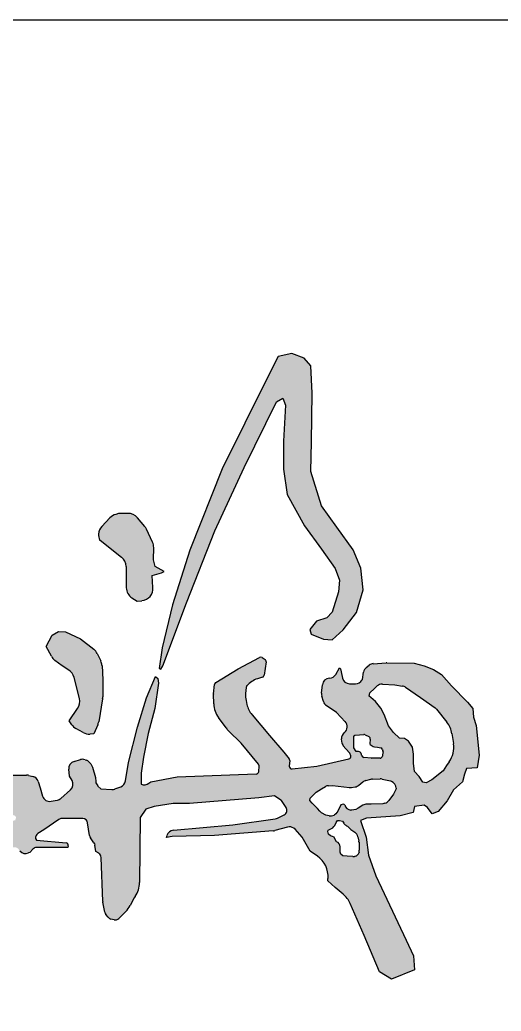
# Model space of a CAD drawing. Extents: x 69728788 to 150676229, y 20333219 to 43663798.
# Drawn here: x 75382975 to 75383804, y 20539572 to 20541281 of the extents above; entities that cross this region are included whole.
import ezdxf

# ---------------------------------------------------------------- set-up
doc = ezdxf.new("R2010")
doc.units = 0
doc.header["$LTSCALE"] = 1000
doc.header["$MEASUREMENT"] = 0
for name, color, linetype in [('PIPE-喷淋', 6, 'CONTINUOUS'), ('图框', 253, 'CONTINUOUS'), ('签名', 7, 'CONTINUOUS')]:
    doc.layers.add(name, color=color, linetype=linetype)

# ---------------------------------------------------------------- blocks, each defined once
blk = doc.blocks.new('签字')
at = {"layer": '签名'}
h = blk.add_hatch(color=4, dxfattribs=at)
h.paths.add_polyline_path([(1873709.6, 463052), (1873730, 463049.3), (1873741.3, 463045), (1873750.7, 463039.9), (1873753.8, 463033.7), (1873754.6, 463026.2), (1873755, 463019.6), (1873755, 463018), (1873758.5, 463021.2), (1873763.6, 463029), (1873769.4, 463038), (1873767.1, 463048.1), (1873764.3, 463052.2, 0.161293), (1873748.5, 463064.5), (1873742.1, 463066.8), (1873717.1, 463074.3), (1873683.8, 463082.4, -0.055927), (1873677.1, 463084.8), (1873662.9, 463092, -0.036786), (1873658.9, 463094.3), (1873650.9, 463099.9, 0.116967), (1873637.2, 463105.4, 0.125161), (1873635.7, 463105.1), (1873627.4, 463101.3, 0.089225), (1873626.5, 463100.7, -0.045924), (1873627, 463101), (1873622, 463097.6, 0.195275), (1873620.7, 463095.6), (1873620.2, 463093.1, 0.293872), (1873621.4, 463089.8), (1873626.8, 463086), (1873632.3, 463084), (1873638.1, 463078.2), (1873640.1, 463064.2, 0.040442), (1873640.1, 463063.7, 0.74192), (1873645.9, 463061.9), (1873647.9, 463064.9), (1873656.5, 463067.6), (1873665.1, 463066.1), (1873671.7, 463061.4), (1873679.2, 463055, 0.146226), (1873680.9, 463054.2), (1873695.2, 463052.4)])
h.paths.add_polyline_path([(1873946.1, 462706.5, -0.224051), (1873952.1, 462694.3), (1873952.4, 462666.9, 0.252735), (1873959.7, 462653.7), (1873966.3, 462649.5), (1873972.5, 462650.1, 0.405395), (1873986.8, 462667.1), (1873985.8, 462682.8), (1873997.9, 462686.2), (1874001.3, 462688), (1873989.6, 462694.5), (1873987.5, 462703.1), (1873987.8, 462718.8, 0.116113), (1873986.3, 462726), (1873978.4, 462742.8, 0.062977), (1873976.2, 462746.2), (1873967, 462757.4, 0.230474), (1873954.3, 462763.1), (1873942.5, 462762.8), (1873938.7, 462761.8, 0.141943), (1873931.1, 462757.3), (1873920.9, 462746.3, 0.175293), (1873916.6, 462736.3), (1873916.5, 462734.3), (1873917.8, 462728.6), (1873918.7, 462728.6)])
h.paths.add_polyline_path([(1873921, 462566.4, 0.097987), (1873919.4, 462572.3), (1873914.9, 462581.7, 0.115547), (1873910.3, 462587.4), (1873893.3, 462600.7), (1873874, 462610), (1873864.8, 462610.2), (1873856.5, 462605.7), (1873849, 462590.7), (1873855.5, 462578.3, 0.112428), (1873860.1, 462572.9), (1873869.6, 462565.8), (1873878, 462560.4, -0.190711), (1873884.9, 462550.9), (1873891.9, 462523.7, -0.218827), (1873889.5, 462510.6), (1873878.4, 462494.7), (1873881.9, 462489.7, 0.115033), (1873887.2, 462484.8), (1873896.7, 462479.5, 0.14431), (1873905.5, 462477.6), (1873910.2, 462477.9), (1873915.6, 462489.7, 0.064737), (1873916.8, 462493.6), (1873921.8, 462523.3, 0.042109), (1873922, 462526), (1873922, 462547.7)])
h.paths.add_polyline_path([(1873772.2, 462186.9, 0.133698), (1873774.1, 462189.6), (1873777.6, 462198.9), (1873777.2, 462209), (1873777.2, 462212.8), (1873774.1, 462214.7), (1873767.1, 462215), (1873754.2, 462214.9), (1873748.3, 462215.4, -0.296761), (1873742.8, 462219.7), (1873741.5, 462223.7), (1873738.4, 462223.7), (1873735.5, 462219.2, -0.111035), (1873733.5, 462217.2), (1873729.4, 462214.7), (1873722.2, 462206.7, -0.159662), (1873718.7, 462204.7), (1873713.6, 462203.7), (1873700.7, 462204.8), (1873700.6, 462204.1), (1873700.3, 462197.9), (1873700.9, 462192.6), (1873705.3, 462187.9), (1873712.1, 462181.2), (1873715.9, 462181.5), (1873719.7, 462184.4), (1873722.9, 462183.2), (1873726.2, 462179.1), (1873727.3, 462172.7), (1873726.5, 462156.7, 0.22558), (1873728.6, 462151.6), (1873735.9, 462145), (1873739.1, 462145.6), (1873746.4, 462155.3), (1873755, 462163, 0.121444), (1873756.7, 462165.6), (1873760.8, 462176.6, -0.134274), (1873762.8, 462179.3)])
h = blk.add_hatch(color=4, dxfattribs=at)
h.paths.add_polyline_path([(1874066.4, 462541.8, -0.231178), (1874067.9, 462544.2), (1874096.9, 462562), (1874124.7, 462576.7, -0.274551), (1874128, 462576.5), (1874131.7, 462574, -0.290357), (1874133.1, 462570.9), (1874130.6, 462553.9, -0.282713), (1874128.4, 462551.3), (1874121.9, 462549.2, 0.12974), (1874108.3, 462540.3), (1874107.5, 462538.1), (1874106.4, 462530.1, 0.07073), (1874107.2, 462521.1), (1874108.4, 462515.9, 0.118418), (1874115, 462502.6), (1874137.3, 462475.8), (1874155.9, 462454.1), (1874162.9, 462445.8, -0.191696), (1874163.6, 462443.5), (1874163.1, 462436.1, 0.465128), (1874166.7, 462432.8), (1874198.6, 462436.3), (1874240.2, 462445.6, 0.44834), (1874242.5, 462449.7), (1874241.4, 462452.9), (1874236.2, 462458.5), (1874232.9, 462462.4, -0.157491), (1874230.8, 462467.9), (1874230.5, 462471.4, -0.24693), (1874234.2, 462479.5), (1874234.3, 462479.7, 0.440579), (1874235.4, 462493.7), (1874224.2, 462505.6), (1874210.9, 462514.5, -0.170294), (1874207.1, 462519.6), (1874205, 462526.5, -0.102372), (1874204.6, 462530.4), (1874205.8, 462541.4, -0.373734), (1874214.9, 462550), (1874215.2, 462550, 0.254103), (1874223, 462554.6), (1874228.1, 462563.3), (1874229.1, 462562), (1874231.3, 462552.2), (1874231.8, 462550, 0.331647), (1874240.7, 462542.8), (1874242.2, 462542.7), (1874248.8, 462542.7, 0.263355), (1874257, 462547.3), (1874257.5, 462548.3), (1874259.2, 462557.8, -0.184975), (1874262.6, 462563.7), (1874266.5, 462566.7, -0.149598), (1874271.7, 462568.7), (1874288.6, 462570), (1874324.5, 462569.2), (1874337.2, 462565.9), (1874349.6, 462561), (1874359.7, 462554.7), (1874372.8, 462540.1), (1874393.5, 462519.1), (1874400.2, 462510.9), (1874401.3, 462499.7), (1874404.7, 462488.8), (1874408.5, 462450.3), (1874405.8, 462434.2), (1874392, 462433.1), (1874389.7, 462425.6), (1874386.8, 462415.9), (1874375.2, 462405.4), (1874367.3, 462391.2), (1874355.7, 462377.4), (1874347.8, 462374.7), (1874341.9, 462382.6), (1874337.4, 462385.6), (1874325, 462384.1), (1874323.4, 462376.1), (1874306.2, 462372), (1874262.8, 462368.7), (1874254.9, 462365.7), (1874262.5, 462344.5), (1874265.5, 462321.1), (1874275, 462294.4), (1874314.3, 462211.2), (1874323.8, 462191.1), (1874324.8, 462172.9), (1874295.1, 462160.5), (1874279.8, 462170.1), (1874259.7, 462217), (1874241.7, 462258.7, 0.119239), (1874232.7, 462270.6), (1874222.4, 462279.1), (1874212.8, 462287.7), (1874213.1, 462291.1, 0.267055), (1874199.4, 462319.8), (1874190, 462326.2), (1874179.5, 462344.3), (1874170.5, 462354.8), (1874168.9, 462355.9, 0.225942), (1874160.8, 462357.4), (1874144.2, 462352.8, -0.047725), (1874142.4, 462352.5), (1874066.6, 462346.5), (1874011.6, 462345.2), (1874004.2, 462344.1), (1874005, 462346.6, -0.302854), (1874013.3, 462353.3), (1874089.9, 462360.1), (1874144.9, 462368.1, 0.079622), (1874147.7, 462369), (1874156.5, 462373.4, 0.447831), (1874159, 462382.6), (1874153.9, 462390.6, 0.101957), (1874152.1, 462392.4), (1874144.1, 462397.7), (1874123.8, 462395.4), (1874034.2, 462387.9), (1874013.1, 462387.9), (1873988.2, 462384.1), (1873977.7, 462380.4), (1873970.2, 462369.8), (1873969.5, 462285.6, -0.1506), (1873963.8, 462267.7), (1873962.6, 462266), (1873957.4, 462256, -0.07539), (1873951.7, 462248.3), (1873942.6, 462239.2, -0.258442), (1873936.6, 462237.5), (1873932.5, 462238.4, -0.172364), (1873928.9, 462240.7), (1873925.9, 462244.5, -0.116492), (1873924.7, 462247.2), (1873922, 462260.8), (1873919.9, 462318.2, 0.257654), (1873916.7, 462323.5), (1873912.8, 462325.7), (1873911.9, 462334, 0.137932), (1873910.6, 462337.2), (1873905.9, 462343.4, -0.130882), (1873904.6, 462346.4), (1873902.4, 462362.9, 0.375873), (1873896.1, 462368.5), (1873868.9, 462368.5, 0.153785), (1873865.2, 462367.3), (1873845.7, 462353.7), (1873838.2, 462349, 0.298099), (1873835.2, 462342.7), (1873836.1, 462340.3), (1873874.5, 462337.1, -0.449386), (1873877.3, 462333.3), (1873876.9, 462331), (1873836.4, 462331, 0.210128), (1873831.7, 462328.9), (1873827.8, 462324.7), (1873826.1, 462323.9, -0.340919), (1873814.8, 462326.8), (1873813.1, 462328.8, 0.210758), (1873808.6, 462331.2), (1873800.6, 462331.8, -0.201903), (1873794, 462335.1), (1873788.4, 462341.7, -0.259318), (1873786.6, 462350.8), (1873787.5, 462353.5, -0.264412), (1873799.1, 462364.1), (1873808.8, 462366.3), (1873809.5, 462368.1, 0.42547), (1873807.8, 462372.3), (1873804, 462373.8, 0.080244), (1873797.1, 462374.8), (1873781.8, 462374.3), (1873692.9, 462373.2), (1873623.3, 462367.4), (1873591.9, 462365.4, 0.145884), (1873588.5, 462364.2), (1873543.4, 462330.4), (1873506.4, 462305.6), (1873461, 462271.3), (1873401.4, 462230.7), (1873383.1, 462216.6, 0.151784), (1873379.8, 462212), (1873378.1, 462206.7), (1873378.1, 462202.5, 0.121298), (1873379.2, 462198), (1873382, 462194.9), (1873387.4, 462193.5), (1873393, 462193.6, 0.108689), (1873406.3, 462196.9), (1873415.3, 462201.3), (1873480.8, 462231.3), (1873559.7, 462267.4), (1873626.8, 462294.7), (1873654.8, 462300.6), (1873696.8, 462302.8), (1873707, 462302.2, -0.148728), (1873713.9, 462299.7), (1873720.2, 462295, -0.11645), (1873724, 462290.5), (1873728.5, 462281.4), (1873714.3, 462279.2, 0.187953), (1873706.3, 462274.6), (1873690.4, 462254.7, 0.102525), (1873688, 462250.1), (1873684.3, 462236.5), (1873667.4, 462236.5, 0.144191), (1873660.5, 462234.4), (1873582.5, 462184.2), (1873508.7, 462140.8, 0.063491), (1873506.2, 462138.8), (1873492.6, 462125.2, -0.080592), (1873489.3, 462122.8), (1873485, 462120.7, -0.178905), (1873476.2, 462119.7), (1873472.9, 462125.1), (1873469.4, 462135.6, -0.27945), (1873472, 462148.6), (1873476.4, 462153.2), (1873496.7, 462159.3, 0.073381), (1873500, 462160.9), (1873598.8, 462226.2), (1873633.5, 462250.2, 0.06755), (1873636, 462252.5), (1873641.2, 462258.8), (1873641.5, 462260.6, 0.305341), (1873631.5, 462265.5), (1873627.5, 462265.2), (1873561.2, 462235.7), (1873444.5, 462185.6), (1873410.8, 462172.7, -0.052637), (1873404.3, 462171), (1873384.6, 462168, -0.090596), (1873373.2, 462168.3), (1873359.9, 462171.2, -0.085038), (1873349.9, 462175.1), (1873344.3, 462178.5, -0.181064), (1873340.2, 462183.8), (1873337.7, 462191.6, -0.147202), (1873337.6, 462197.2), (1873340.7, 462207.8, -0.109427), (1873342.7, 462211.5), (1873359.8, 462231.3, -0.048018), (1873361.2, 462232.5), (1873415, 462274.7), (1873461.5, 462306.4), (1873475.9, 462317.8, 0.298156), (1873478.1, 462324.4), (1873475.5, 462334.4), (1873470.3, 462340.3), (1873452.6, 462341.7), (1873254.8, 462317.5), (1873145.5, 462305.7), (1872905.5, 462286.1, -0.291644), (1872899.5, 462289.3), (1872883, 462318.2), (1872883, 462320.6, -0.383842), (1872888.7, 462326.9), (1872925.1, 462330.7), (1873204.5, 462343.2), (1873396.4, 462363.9), (1873465, 462369.1), (1873467.7, 462376.5), (1873465.6, 462404.4), (1873453.5, 462440.7), (1873442.4, 462454.6), (1873426.7, 462475.2, -0.101619), (1873424, 462480.9), (1873421.9, 462489.2, -0.109256), (1873421.7, 462496.1), (1873423.9, 462507.2, -0.280752), (1873435, 462519.4), (1873437.5, 462520.2, -0.126758), (1873445.5, 462520.4), (1873453.2, 462518.7, -0.15474), (1873461.6, 462513.9), (1873475, 462499.2, -0.081557), (1873477.8, 462494.8), (1873482, 462485.1, -0.093443), (1873483.3, 462479.4), (1873484.1, 462459.2), (1873490.6, 462421.2), (1873500.1, 462383.2, 0.390931), (1873507.4, 462378.4), (1873536.1, 462383.2), (1873559.1, 462395.2, 0.171134), (1873562, 462398.2), (1873571.3, 462419.4), (1873599.2, 462462), (1873612.4, 462488.5, 0.116513), (1873613.1, 462491.3), (1873613.1, 462510.7, 0.107138), (1873612.5, 462513.3), (1873609.9, 462519, 0.523435), (1873599.6, 462520.9), (1873589.1, 462510.4, -0.18265), (1873585, 462508.5), (1873572.5, 462507.7, -0.340063), (1873566.1, 462512.1), (1873564.3, 462517.4, 0.294066), (1873558.9, 462521.8), (1873554, 462522.3, 0.133568), (1873537.5, 462519.6), (1873535.2, 462518.5), (1873521, 462510.7, 0.220074), (1873517.9, 462506.4), (1873515, 462491.8, -0.080659), (1873514.2, 462489.8), (1873503.6, 462471.3), (1873501.1, 462473.3, -0.201849), (1873498.7, 462477.6), (1873495.4, 462510.4, -0.240558), (1873496.5, 462513.1), (1873510.9, 462525.9, 0.21433), (1873512, 462528.3), (1873512, 462532.4, 0.280337), (1873510.2, 462535.2), (1873460, 462561.2), (1873424.6, 462582.8, 0.156534), (1873418.9, 462584.1), (1873404.4, 462583.1, -0.46076), (1873397.5, 462589.9), (1873399.2, 462609.7, -0.064651), (1873402.6, 462625.8), (1873412.9, 462665.1), (1873427.5, 462721.3), (1873444.7, 462788.9), (1873448.1, 462806.4), (1873428.5, 462804.5, -0.064936), (1873412.1, 462805), (1873396.6, 462807.4, -0.080775), (1873386.9, 462810.7), (1873379.8, 462814.4, -0.135752), (1873367.4, 462826), (1873367.1, 462826.6, -0.154043), (1873362.4, 462845.2), (1873362.6, 462848.2, -0.136703), (1873363.8, 462851.4), (1873371.1, 462862), (1873372.8, 462862.5, -0.279334), (1873379.1, 462860.6), (1873392.6, 462845.5), (1873411.8, 462836.3), (1873430.6, 462832.5, 0.141167), (1873448.1, 462834), (1873451.8, 462836.6), (1873456.1, 462842.9, 0.122029), (1873456.8, 462845.9), (1873455.8, 462892, 0.13949), (1873450.7, 462908.7), (1873443.9, 462919.1), (1873438.9, 462924.5, 0.109197), (1873427.5, 462932.2), (1873418.6, 462935.8, -0.674227), (1873424.3, 462965.7), (1873434.4, 462965.3, -0.092395), (1873448.6, 462960.6), (1873459.3, 462954.6, -0.067551), (1873466.1, 462949.4), (1873481, 462934.6), (1873481.7, 462933.6, -0.157847), (1873487.8, 462915), (1873488.4, 462840.2, 0.507739), (1873492.5, 462837.2), (1873518.6, 462845.7), (1873577.9, 462861.1), (1873583.2, 462863.1, 0.285141), (1873603.7, 462889.8), (1873604.1, 462893.9), (1873594.5, 462913), (1873594.3, 462917.3, -0.404917), (1873603, 462927.4), (1873610.1, 462928, -0.059906), (1873612.4, 462928), (1873622.9, 462926.4, -0.217925), (1873629.5, 462922), (1873635.4, 462912.7, -0.127757), (1873636.9, 462908.2), (1873637.5, 462896.3), (1873637.9, 462893.5, 0.45192), (1873649.8, 462885.5), (1873668, 462890.4, 0.061267), (1873675.2, 462893.3), (1873688.3, 462900.5, -0.126968), (1873703.7, 462904.4), (1873753, 462904.4, 0.329734), (1873756.1, 462906.7), (1873762.2, 462926.7), (1873769.7, 462905.9, 0.229531), (1873771.6, 462904), (1873774.9, 462902.9, -0.382276), (1873777, 462899.2), (1873774.2, 462886, -0.203047), (1873772.7, 462884), (1873764, 462878.5), (1873747.3, 462869.3), (1873723.9, 462861.3), (1873691.1, 462855.1), (1873675.1, 462855.1), (1873661.4, 462855.6, 0.112418), (1873654.5, 462854.2), (1873650, 462852.3, 0.326044), (1873648.1, 462849.1), (1873651, 462821.5), (1873649.1, 462809.8), (1873644.8, 462802.7, 0.328096), (1873645.4, 462795.2), (1873651, 462788.8), (1873665.1, 462737.5, 0.053255), (1873665.6, 462736.3), (1873688, 462693.4), (1873705.8, 462664.8), (1873720.9, 462641.2, 0.098742), (1873722.6, 462639.4), (1873744.3, 462624.3), (1873778.2, 462593.5, 0.218816), (1873783.3, 462591.9), (1873785.7, 462592.2, -0.291918), (1873791.9, 462589.3), (1873793.6, 462586.6, -0.158896), (1873794.6, 462582.8), (1873793.7, 462571), (1873801.6, 462574), (1873785.8, 462557.2), (1873785.2, 462553.2, -0.240188), (1873776.5, 462541.6), (1873770.6, 462540.8), (1873741.7, 462540.8), (1873699.5, 462537.3), (1873675.2, 462536.6), (1873665.5, 462533.9), (1873663.4, 462516.4), (1873651, 462493.6), (1873635, 462474.2), (1873630.2, 462465.2), (1873622, 462447.2, -0.059303), (1873618.2, 462440.7), (1873604.9, 462423.7, 0.096023), (1873599.4, 462412.9), (1873596.9, 462404.3), (1873600.4, 462399.4), (1873610.1, 462397.3), (1873673.6, 462406.4), (1873703.2, 462409, 0.368288), (1873711.9, 462417.9), (1873712, 462419.3, -0.287337), (1873718, 462427.5), (1873721.2, 462428.7, -0.1299), (1873726, 462429.3), (1873754.7, 462425.4), (1873782.7, 462424.6), (1873823.5, 462424.6, -0.061275), (1873825.8, 462424.3), (1873831.8, 462422.8, -0.265952), (1873838.6, 462416.3), (1873841, 462408.3), (1873844.2, 462397.4, 0.385739), (1873855.1, 462390.8), (1873863.2, 462392.3, 0.134429), (1873867.8, 462394.5), (1873880.4, 462405.6, 0.361907), (1873882.2, 462417.7), (1873879, 462423.1), (1873878, 462432.1, -0.367837), (1873884.8, 462442.4), (1873893.1, 462444.7, -0.157947), (1873899, 462444.5), (1873901.1, 462443.8, -0.191883), (1873906.4, 462439.1), (1873908.6, 462434.7), (1873912.4, 462421.5), (1873912.9, 462416.4, 0.175535), (1873915.7, 462410.5), (1873919.4, 462406.8), (1873933.8, 462406.1, 0.100406), (1873937.6, 462406.7), (1873945.2, 462409.5, 0.271742), (1873951.4, 462417), (1873955.2, 462440.9), (1873966.8, 462486.7), (1873978.7, 462524.4), (1873990.1, 462552), (1873993.2, 462549.6), (1873994, 462543.4), (1873989.4, 462510.8), (1873980.8, 462478.2), (1873974.6, 462447.9), (1873971.5, 462427), (1873971.5, 462413, 0.280775), (1873981.4, 462414.1), (1873983.9, 462416.1), (1874018.1, 462422.3), (1874120.4, 462426.1, 0.384258), (1874123.5, 462429), (1874124, 462436.5, 0.192772), (1874123.2, 462438.8), (1874100.7, 462465.8), (1874084.6, 462481.9, -0.038185), (1874081.4, 462485.6), (1874071.6, 462499, -0.150784), (1874065.4, 462516.7), (1874065, 462529.4)])
h.paths.add_polyline_path([(1873606.9, 462836.7), (1873609.1, 462826.3), (1873607.5, 462786.3), (1873595.9, 462719.3), (1873579.7, 462658.2), (1873557.8, 462595.9), (1873538.2, 462565.9), (1873511.6, 462579.7), (1873483.9, 462592.4), (1873436.5, 462613, -0.411776), (1873433.2, 462621.3), (1873446.9, 462653.6), (1873459.6, 462692.8), (1873474.6, 462750.5), (1873481.6, 462784), (1873489.6, 462803.6), (1873498.1, 462806.5), (1873527.9, 462812.4), (1873555.9, 462824.1), (1873580.7, 462832.2), (1873601, 462837.6)], flags=16)
h.paths.add_polyline_path([(1873637.7, 462763.1), (1873640.4, 462762.3), (1873646, 462752.3), (1873650.4, 462728.9), (1873667.9, 462688.7), (1873692.4, 462636.8, 0.039662), (1873693.6, 462634.6), (1873710.1, 462610.6), (1873725.2, 462583.5), (1873732.8, 462570.4), (1873730, 462567.6), (1873704.9, 462566.4), (1873674.3, 462563.1), (1873615.5, 462567.9, 0.081589), (1873613.5, 462567.7), (1873594.5, 462563, 0.183834), (1873590.8, 462560.4), (1873588.5, 462557.1, -0.12786), (1873582.5, 462551.8), (1873574.3, 462547.7), (1873566.3, 462550.5), (1873565.3, 462557.2), (1873566.1, 462566.9), (1873576.6, 462589.6), (1873592, 462618.7), (1873606.6, 462651.9), (1873620.3, 462687.5), (1873630.1, 462727.2), (1873632.5, 462759.5), (1873634.1, 462762.7)], flags=16)
h.paths.add_polyline_path([(1874267.3, 462531), (1874273.1, 462536.7), (1874276.8, 462539.9, -0.191823), (1874283.4, 462542.2), (1874299.3, 462541.5), (1874309.5, 462539.7, -0.10674), (1874313.2, 462538.2), (1874332.5, 462524.9), (1874351.5, 462511.8, -0.07439), (1874353.5, 462509.8), (1874366.7, 462493, -0.129106), (1874373.2, 462478.2), (1874375.2, 462465.3, -0.195793), (1874369.6, 462441.9), (1874366.2, 462437.1), (1874361.8, 462430.2), (1874347.4, 462418.4), (1874340, 462414.4), (1874335.6, 462415.3), (1874330.8, 462422.7), (1874325.1, 462429.3), (1874323.8, 462440.2), (1874323.8, 462451.6), (1874322.5, 462460.7), (1874317.2, 462468.6), (1874312, 462472.1), (1874305.4, 462472.5), (1874297.6, 462479.5), (1874291.4, 462488.2), (1874285.8, 462503.1), (1874281.4, 462511), (1874274.4, 462519.7), (1874268.3, 462524.9), (1874266.4, 462526.7)], flags=16)
h.paths.add_polyline_path([(1874246.7, 462474.4), (1874248, 462476.1), (1874248.3, 462476.1), (1874260.5, 462477.2), (1874266, 462474.4, -0.319194), (1874267.8, 462471.1), (1874267, 462465), (1874267.7, 462464.2, 0.170609), (1874273.3, 462461.2), (1874277, 462460.7), (1874281.4, 462459.7, -0.270894), (1874283.7, 462457.5), (1874284.3, 462455.8), (1874283.7, 462450.7), (1874283.4, 462449.1, -0.35173), (1874280.4, 462446.6), (1874269.7, 462446.3), (1874259.5, 462447.5, -0.28734), (1874256.9, 462449.7), (1874255.9, 462452.6, 0.155831), (1874254.7, 462454.1, 0.184917), (1874252.7, 462455.1), (1874249.7, 462455.3), (1874246.7, 462459.9), (1874246.7, 462467.7)], flags=16)
h.paths.add_polyline_path([(1874190.1, 462394.6), (1874197.6, 462402.5), (1874204.5, 462407), (1874209.9, 462409.8, -0.109091), (1874213.8, 462410.9), (1874218.9, 462411.1), (1874233.7, 462409.4), (1874240.7, 462408.5, 0.069308), (1874243.3, 462408.6), (1874248.3, 462409.4, 0.13629), (1874253, 462411.5), (1874258, 462415.7, -0.117467), (1874262, 462417.7), (1874268.6, 462419.2, -0.049761), (1874270.4, 462419.4), (1874280.7, 462419.7, -0.063156), (1874283, 462419.5), (1874293.9, 462417), (1874295, 462416.6, -0.311276), (1874301.1, 462407.6), (1874301.1, 462407), (1874297.7, 462399.8), (1874291.7, 462391.7, -0.162986), (1874286.7, 462388.2), (1874283.9, 462387.4), (1874269.1, 462387.1), (1874263.3, 462387.1, 0.140475), (1874258.2, 462385.6), (1874252.3, 462381.9), (1874248.9, 462380.2), (1874244, 462379.2), (1874242.6, 462379.4, -0.312011), (1874234.8, 462386.1), (1874233.2, 462387.2), (1874229.6, 462386.1), (1874225.8, 462377.8), (1874223.4, 462374.4), (1874220.9, 462373, -0.174687), (1874214.5, 462371.9), (1874210.3, 462372.7), (1874204.8, 462376, -0.082204), (1874202.4, 462378), (1874199.7, 462381.2), (1874192.8, 462388.5), (1874189.7, 462391.9)], flags=16)
h.paths.add_polyline_path([(1874213.4, 462353.5), (1874215.7, 462354.7, 0.21493), (1874221.9, 462359.6), (1874223.8, 462363.3), (1874225.2, 462366), (1874227.8, 462366), (1874232, 462365.1), (1874233.7, 462362.3, 0.120194), (1874236.9, 462359.1), (1874238.2, 462358.4), (1874242.7, 462354.2), (1874247.7, 462350.9, -0.198061), (1874251.8, 462344.9), (1874253.1, 462338.5), (1874253.5, 462327.5, -0.06461), (1874253.3, 462325.1), (1874253.2, 462324.5, -0.302829), (1874248.1, 462319.6), (1874247.3, 462319.5, -0.052243), (1874245.3, 462319.3), (1874237.9, 462319.6), (1874232.1, 462320), (1874229.7, 462322.4), (1874228.8, 462325.1), (1874228.7, 462331.4, 0.37754), (1874223.9, 462338.4), (1874221.8, 462342.4), (1874221.1, 462344.2), (1874219.1, 462345.4), (1874216.3, 462346), (1874213.6, 462348.1), (1874212.9, 462351.5)], flags=16)
blk.add_hatch(color=4, dxfattribs=at).paths.add_polyline_path([(1874134.9, 462938.9), (1874076.3, 462820.7), (1874034.4, 462715.4), (1874012.3, 462644.7), (1873998.9, 462589.1), (1873995, 462562.6), (1873996.9, 462561.7), (1873999.8, 462565.9), (1874030, 462647.5), (1874067, 462740.6), (1874104.7, 462822.4), (1874146.5, 462907.2), (1874154.7, 462912), (1874158.1, 462903.1), (1874155.4, 462856.6), (1874155.4, 462820.3), (1874160.2, 462787.4), (1874182.8, 462747.1), (1874204.7, 462716.9), (1874222.5, 462691.6), (1874228, 462676.5), (1874226.6, 462661.5), (1874218.4, 462635.5), (1874211.8, 462628), (1874198.4, 462623.7), (1874189.7, 462613.1), (1874191.2, 462606.9), (1874207.1, 462600.6), (1874218.6, 462599.6), (1874232.5, 462612.6), (1874249.8, 462634.7), (1874258.5, 462664.4), (1874255.6, 462692.3), (1874245.5, 462715.8), (1874224.4, 462745.1), (1874204.7, 462772.9), (1874190.7, 462817.3), (1874191.6, 462855.7), (1874192.6, 462918.7), (1874190.7, 462953.8), (1874182.5, 462963.9), (1874166.2, 462969.6), (1874148.9, 462965.8)])
at = {"layer": '签名', "color": 4}
for p, q in [((1874148.9, 462965.8, -1593.4), (1874134.9, 462938.9, -1593.4)), ((1874166.2, 462969.6, -1593.4), (1874148.9, 462965.8, -1593.4)), ((1874182.5, 462963.9, -1593.4), (1874166.2, 462969.6, -1593.4)), ((1874190.7, 462953.8, -1593.4), (1874182.5, 462963.9, -1593.4)), ((1874192.6, 462918.7, -1593.4), (1874190.7, 462953.8, -1593.4)), ((1874134.9, 462938.9, -1593.4), (1874076.3, 462820.7, -1593.4)), ((1874104.7, 462822.4, -1593.4), (1874146.5, 462907.2, -1593.4)), ((1874146.5, 462907.2, -1593.4), (1874154.7, 462912, -1593.4)), ((1874154.7, 462912, -1593.4), (1874158.1, 462903.1, -1593.4)), ((1874191.6, 462855.7, -1593.4), (1874192.6, 462918.7, -1593.4)), ((1874158.1, 462903.1, -1593.4), (1874155.4, 462856.6, -1593.4)), ((1874155.4, 462856.6, -1593.4), (1874155.4, 462820.3, -1593.4)), ((1874190.7, 462817.3, -1593.4), (1874191.6, 462855.7, -1593.4)), ((1874076.3, 462820.7, -1593.4), (1874034.4, 462715.4, -1593.4)), ((1874067, 462740.6, -1593.4), (1874104.7, 462822.4, -1593.4)), ((1874155.4, 462820.3, -1593.4), (1874160.2, 462787.4, -1593.4)), ((1874204.7, 462772.9, -1593.4), (1874190.7, 462817.3, -1593.4)), ((1874160.2, 462787.4, -1593.4), (1874182.8, 462747.1, -1593.4)), ((1874224.4, 462745.1, -1593.4), (1874204.7, 462772.9, -1593.4)), ((1873931.1, 462757.3, -1593.4), (1873920.9, 462746.3, -1593.4)), ((1873942.5, 462762.8, -1593.4), (1873938.7, 462761.8, -1593.4)), ((1873954.3, 462763.1, -1593.4), (1873942.5, 462762.8, -1593.4)), ((1873976.2, 462746.2, -1593.4), (1873967, 462757.4, -1593.4)), ((1873986.3, 462726, -1593.4), (1873978.4, 462742.8, -1593.4)), ((1874030, 462647.5, -1593.4), (1874067, 462740.6, -1593.4)), ((1874182.8, 462747.1, -1593.4), (1874204.7, 462716.9, -1593.4)), ((1874245.5, 462715.8, -1593.4), (1874224.4, 462745.1, -1593.4)), ((1873916.6, 462736.3, -1593.4), (1873916.5, 462734.3, -1593.4)), ((1873916.5, 462734.3, -1593.4), (1873917.8, 462728.6, -1593.4)), ((1873917.8, 462728.6, -1593.4), (1873918.7, 462728.6, -1593.4)), ((1873918.7, 462728.6, -1593.4), (1873946.1, 462706.5, -1593.4)), ((1873987.5, 462703.1, -1593.4), (1873987.8, 462718.8, -1593.4)), ((1874034.4, 462715.4, -1593.4), (1874012.3, 462644.7, -1593.4)), ((1874204.7, 462716.9, -1593.4), (1874222.5, 462691.6, -1593.4)), ((1874255.6, 462692.3, -1593.4), (1874245.5, 462715.8, -1593.4)), ((1873989.6, 462694.5, -1593.4), (1873987.5, 462703.1, -1593.4)), ((1873952.1, 462694.3, -1593.4), (1873952.4, 462666.9, -1593.4)), ((1874001.3, 462688, -1593.4), (1873989.6, 462694.5, -1593.4)), ((1874222.5, 462691.6, -1593.4), (1874228, 462676.5, -1593.4)), ((1874258.5, 462664.4, -1593.4), (1874255.6, 462692.3, -1593.4)), ((1873985.8, 462682.8, -1593.4), (1873997.9, 462686.2, -1593.4)), ((1873986.8, 462667.1, -1593.4), (1873985.8, 462682.8, -1593.4)), ((1873997.9, 462686.2, -1593.4), (1874001.3, 462688, -1593.4)), ((1874228, 462676.5, -1593.4), (1874226.6, 462661.5, -1593.4)), ((1874249.8, 462634.7, -1593.4), (1874258.5, 462664.4, -1593.4)), ((1873959.7, 462653.7, -1593.4), (1873966.3, 462649.5, -1593.4)), ((1874226.6, 462661.5, -1593.4), (1874218.4, 462635.5, -1593.4)), ((1873966.3, 462649.5, -1593.4), (1873972.5, 462650.1, -1593.4)), ((1874012.3, 462644.7, -1593.4), (1873998.9, 462589.1, -1593.4)), ((1873999.8, 462565.9, -1593.4), (1874030, 462647.5, -1593.4)), ((1874211.8, 462628, -1593.4), (1874198.4, 462623.7, -1593.4)), ((1874218.4, 462635.5, -1593.4), (1874211.8, 462628, -1593.4)), ((1874232.5, 462612.6, -1593.4), (1874249.8, 462634.7, -1593.4)), ((1874198.4, 462623.7, -1593.4), (1874189.7, 462613.1, -1593.4)), ((1874189.7, 462613.1, -1593.4), (1874191.2, 462606.9, -1593.4)), ((1874218.6, 462599.6, -1593.4), (1874232.5, 462612.6, -1593.4)), ((1873849, 462590.7, -1593.4), (1873856.5, 462605.7, -1593.4)), ((1873856.5, 462605.7, -1593.4), (1873864.8, 462610.2, -1593.4)), ((1873864.8, 462610.2, -1593.4), (1873874, 462610, -1593.4)), ((1873874, 462610, -1593.4), (1873893.3, 462600.7, -1593.4)), ((1873893.3, 462600.7, -1593.4), (1873910.3, 462587.4, -1593.4)), ((1874191.2, 462606.9, -1593.4), (1874207.1, 462600.6, -1593.4)), ((1874207.1, 462600.6, -1593.4), (1874218.6, 462599.6, -1593.4)), ((1873855.5, 462578.3, -1593.4), (1873849, 462590.7, -1593.4)), ((1873998.9, 462589.1, -1593.4), (1873995, 462562.6, -1593.4)), ((1873914.9, 462581.7, -1593.4), (1873919.4, 462572.3, -1593.4)), ((1874096.9, 462562, -1593.4), (1874124.7, 462576.7, -1593.4)), ((1874128, 462576.5, -1593.4), (1874131.7, 462574, -1593.4)), ((1873869.6, 462565.8, -1593.4), (1873860.1, 462572.9, -1593.4)), ((1873878, 462560.4, -1593.4), (1873869.6, 462565.8, -1593.4)), ((1873921, 462566.4, -1593.4), (1873922, 462547.7, -1593.4)), ((1873995, 462562.6, -1593.4), (1873996.9, 462561.7, -1593.4)), ((1873996.9, 462561.7, -1593.4), (1873999.8, 462565.9, -1593.4)), ((1874067.9, 462544.2, -1593.4), (1874096.9, 462562, -1593.4)), ((1874133.1, 462570.9, -1593.4), (1874130.6, 462553.9, -1593.4)), ((1874223.1, 462554.8, -1593.4), (1874228.1, 462563.3, -1593.4)), ((1874228.1, 462563.3, -1593.4), (1874229.1, 462562, -1593.4)), ((1874229.1, 462562, -1593.4), (1874231.3, 462552.2, -1593.4)), ((1874262.6, 462563.7, -1593.4), (1874266.5, 462566.7, -1593.4)), ((1874271.7, 462568.7, -1593.4), (1874288.1, 462570, -1593.4)), ((1874289, 462570, -1593.4), (1874324.5, 462569.2, -1593.4)), ((1874324.5, 462569.2, -1593.4), (1874337.2, 462565.9, -1593.4)), ((1874337.2, 462565.9, -1593.4), (1874349.6, 462561, -1593.4)), ((1874349.6, 462561, -1593.4), (1874359.7, 462554.7, -1593.4)), ((1873891.9, 462523.7, -1593.4), (1873884.9, 462550.9, -1593.4)), ((1873978.7, 462524.4, -1593.4), (1873990.1, 462552, -1593.4)), ((1873990.1, 462552, -1593.4), (1873993.2, 462549.6, -1593.4)), ((1873993.2, 462549.6, -1593.4), (1873994, 462543.4, -1593.4)), ((1874128.4, 462551.3, -1593.4), (1874121.9, 462549.2, -1593.4)), ((1874214.9, 462550, -1593.4), (1874215.2, 462550, -1593.4)), ((1874231.3, 462552.2, -1593.4), (1874231.8, 462550, -1593.4)), ((1874257, 462547.3, -1593.4), (1874257.5, 462548.3, -1593.4)), ((1874257.5, 462548.3, -1593.4), (1874259.2, 462557.8, -1593.4)), ((1874359.7, 462554.7, -1593.4), (1874372.8, 462540.1, -1593.4)), ((1873922, 462547.7, -1593.4), (1873922, 462526, -1593.4)), ((1873994, 462543.4, -1593.4), (1873989.4, 462510.8, -1593.4)), ((1874065, 462529.7, -1593.4), (1874066.4, 462541.8, -1593.4)), ((1874107.5, 462538.1, -1593.4), (1874106.4, 462530.1, -1593.4)), ((1874108.3, 462540.3, -1593.4), (1874107.5, 462538.1, -1593.4)), ((1874204.6, 462530.4, -1593.4), (1874205.8, 462541.4, -1593.4)), ((1874240.7, 462542.8, -1593.4), (1874242.2, 462542.7, -1593.4)), ((1874242.2, 462542.7, -1593.4), (1874248.8, 462542.7, -1593.4)), ((1874267.3, 462531, -1593.4), (1874273.1, 462536.7, -1593.4)), ((1874273.1, 462536.7, -1593.4), (1874276.8, 462539.9, -1593.4)), ((1874283.4, 462542.2, -1593.4), (1874299.3, 462541.5, -1593.4)), ((1874299.3, 462541.5, -1593.4), (1874309.5, 462539.7, -1593.4)), ((1874313.2, 462538.2, -1593.4), (1874332.5, 462524.9, -1593.4)), ((1874372.8, 462540.1, -1593.4), (1874393.5, 462519.1, -1593.4)), ((1873921.8, 462523.3, -1593.4), (1873916.8, 462493.6, -1593.4)), ((1873966.8, 462486.7, -1593.4), (1873978.7, 462524.4, -1593.4)), ((1873978.7, 462524.4, -1593.4), (1873978.7, 462524.4, -1593.4)), ((1874065.4, 462516.7, -1593.4), (1874065, 462529.2, -1593.4)), ((1874207.1, 462519.6, -1593.4), (1874205, 462526.5, -1593.4)), ((1874266.4, 462526.7, -1593.4), (1874267.3, 462531, -1593.4)), ((1874268.3, 462524.9, -1593.4), (1874266.4, 462526.7, -1593.4)), ((1874274.4, 462519.7, -1593.4), (1874268.3, 462524.9, -1593.4)), ((1874332.5, 462524.9, -1593.4), (1874351.5, 462511.8, -1593.4)), ((1873878.4, 462494.7, -1593.4), (1873889.5, 462510.6, -1593.4)), ((1873989.4, 462510.8, -1593.4), (1873980.8, 462478.2, -1593.4)), ((1874107.2, 462521.1, -1593.4), (1874108.4, 462515.9, -1593.4)), ((1874224.2, 462505.6, -1593.4), (1874210.9, 462514.5, -1593.4)), ((1874281.4, 462511, -1593.4), (1874274.4, 462519.7, -1593.4)), ((1874285.8, 462503.1, -1593.4), (1874281.4, 462511, -1593.4)), ((1874353.5, 462509.8, -1593.4), (1874366.7, 462493, -1593.4)), ((1874393.5, 462519.1, -1593.4), (1874400.2, 462510.9, -1593.4)), ((1874400.2, 462510.9, -1593.4), (1874401.3, 462499.7, -1593.4)), ((1874081.4, 462485.6, -1593.4), (1874071.6, 462499, -1593.4)), ((1874115, 462502.6, -1593.4), (1874137.3, 462475.8, -1593.4)), ((1874235.4, 462493.7, -1593.4), (1874224.2, 462505.6, -1593.4)), ((1874291.4, 462488.2, -1593.4), (1874285.8, 462503.1, -1593.4)), ((1874401.3, 462499.7, -1593.4), (1874404.7, 462488.8, -1593.4)), ((1873881.9, 462489.7, -1593.4), (1873878.4, 462494.7, -1593.4)), ((1873896.7, 462479.5, -1593.4), (1873887.2, 462484.8, -1593.4)), ((1873915.6, 462489.7, -1593.4), (1873910.2, 462477.9, -1593.4)), ((1873955.2, 462440.9, -1593.4), (1873966.8, 462486.7, -1593.4)), ((1874297.6, 462479.5, -1593.4), (1874291.4, 462488.2, -1593.4)), ((1874404.7, 462488.8, -1593.4), (1874408.5, 462450.3, -1593.4)), ((1873910.2, 462477.9, -1593.4), (1873905.5, 462477.6, -1593.4)), ((1873980.8, 462478.2, -1593.4), (1873974.6, 462447.9, -1593.4)), ((1874100.7, 462465.8, -1593.4), (1874084.6, 462481.9, -1593.4)), ((1874137.3, 462475.8, -1593.4), (1874155.9, 462454.1, -1593.4)), ((1874230.8, 462467.9, -1593.4), (1874230.5, 462471.4, -1593.4)), ((1874234.2, 462479.5, -1593.4), (1874234.3, 462479.7, -1593.4)), ((1874246.7, 462474.4, -1593.4), (1874248, 462476.1, -1593.4)), ((1874246.7, 462467.7, -1593.4), (1874246.7, 462474.4, -1593.4)), ((1874248, 462476.1, -1593.4), (1874248.3, 462476.1, -1593.4)), ((1874248.3, 462476.1, -1593.4), (1874259.6, 462477.1, -1593.4)), ((1874261.3, 462476.7, -1593.4), (1874266, 462474.4, -1593.4)), ((1874267.8, 462471.1, -1593.4), (1874267, 462465, -1593.4)), ((1874305.4, 462472.5, -1593.4), (1874297.6, 462479.5, -1593.4)), ((1874312, 462472.1, -1593.4), (1874305.4, 462472.5, -1593.4)), ((1874317.2, 462468.6, -1593.4), (1874312, 462472.1, -1593.4)), ((1874373.2, 462478.2, -1593.4), (1874375.2, 462465.3, -1593.4)), ((1874123.2, 462438.8, -1593.4), (1874100.7, 462465.8, -1593.4)), ((1874236.2, 462458.5, -1593.4), (1874232.9, 462462.4, -1593.4)), ((1874241.4, 462452.9, -1593.4), (1874236.2, 462458.5, -1593.4)), ((1874246.7, 462459.9, -1593.4), (1874246.7, 462467.7, -1593.4)), ((1874249.7, 462455.3, -1593.4), (1874246.7, 462459.9, -1593.4)), ((1874267, 462465, -1593.4), (1874267.7, 462464.2, -1593.4)), ((1874273.3, 462461.2, -1593.4), (1874277, 462460.7, -1593.4)), ((1874277, 462460.7, -1593.4), (1874281.4, 462459.7, -1593.4)), ((1874322.5, 462460.7, -1593.4), (1874317.2, 462468.6, -1593.4)), ((1874323.8, 462451.6, -1593.4), (1874322.5, 462460.7, -1593.4)), ((1873974.6, 462447.9, -1593.4), (1873971.5, 462427, -1593.4)), ((1874155.9, 462454.1, -1593.4), (1874162.9, 462445.8, -1593.4)), ((1874198.6, 462436.3, -1593.4), (1874240.2, 462445.6, -1593.4)), ((1874242.5, 462449.7, -1593.4), (1874241.4, 462452.9, -1593.4)), ((1874252.7, 462455.1, -1593.4), (1874249.7, 462455.3, -1593.4)), ((1874255, 462453.9, -1593.4), (1874254.5, 462454.3, -1593.4)), ((1874256.9, 462449.7, -1593.4), (1874255.9, 462452.6, -1593.4)), ((1874269.5, 462446.4, -1593.4), (1874259.5, 462447.5, -1593.4)), ((1874280.4, 462446.6, -1593.4), (1874269.9, 462446.3, -1593.4)), ((1874283.7, 462450.7, -1593.4), (1874283.4, 462449.1, -1593.4)), ((1874283.7, 462457.5, -1593.4), (1874284.1, 462456.4, -1593.4)), ((1874284.2, 462455.2, -1593.4), (1874283.7, 462450.7, -1593.4)), ((1874323.8, 462440.2, -1593.4), (1874323.8, 462451.6, -1593.4)), ((1874408.5, 462450.3, -1593.4), (1874405.8, 462434.2, -1593.4)), ((1873884.8, 462442.4, -1593.4), (1873893.1, 462444.7, -1593.4)), ((1873899, 462444.5, -1593.4), (1873901.1, 462443.8, -1593.4)), ((1873906.4, 462439.1, -1593.4), (1873908.6, 462434.7, -1593.4)), ((1873908.6, 462434.7, -1593.4), (1873912.4, 462421.5, -1593.4)), ((1873951.4, 462417, -1593.4), (1873955.2, 462440.9, -1593.4)), ((1874123.5, 462429, -1593.4), (1874124, 462436.5, -1593.4)), ((1874163.6, 462443.5, -1593.4), (1874163.1, 462436.1, -1593.4)), ((1874166.7, 462432.8, -1593.4), (1874198.6, 462436.3, -1593.4)), ((1874325.1, 462429.3, -1593.4), (1874323.8, 462440.2, -1593.4)), ((1874366.2, 462437.1, -1593.4), (1874361.8, 462430.2, -1593.4)), ((1874369.6, 462441.9, -1593.4), (1874366.2, 462437.1, -1593.4)), ((1874392, 462433.1, -1593.4), (1874389.7, 462425.6, -1593.4)), ((1874405.8, 462434.2, -1593.4), (1874392, 462433.1, -1593.4)), ((1873782.7, 462424.6, -1593.4), (1873823.5, 462424.6, -1593.4)), ((1873825.8, 462424.3, -1593.4), (1873831.8, 462422.8, -1593.4)), ((1873879, 462423.1, -1593.4), (1873878, 462432.1, -1593.4)), ((1873882.2, 462417.7, -1593.4), (1873879, 462423.1, -1593.4)), ((1873912.4, 462421.5, -1593.4), (1873912.9, 462416.4, -1593.4)), ((1873971.5, 462427, -1593.4), (1873971.5, 462413, -1593.4)), ((1873983.9, 462416.1, -1593.4), (1874018.1, 462422.3, -1593.4)), ((1874018.1, 462422.3, -1593.4), (1874120.4, 462426.1, -1593.4)), ((1874330.8, 462422.7, -1593.4), (1874325.1, 462429.3, -1593.4)), ((1874335.6, 462415.3, -1593.4), (1874330.8, 462422.7, -1593.4)), ((1874361.8, 462430.2, -1593.4), (1874347.4, 462418.4, -1593.4)), ((1874389.7, 462425.6, -1593.4), (1874386.8, 462415.9, -1593.4)), ((1873838.6, 462416.3, -1593.4), (1873841, 462408.3, -1593.4)), ((1873841, 462408.3, -1593.4), (1873844.2, 462397.4, -1593.4)), ((1873915.7, 462410.5, -1593.4), (1873919.4, 462406.8, -1593.4)), ((1873937.6, 462406.7, -1593.4), (1873945.2, 462409.5, -1593.4)), ((1873971.5, 462413, -1593.4), (1873971.7, 462412.9, -1593.4)), ((1873981.4, 462414.1, -1593.4), (1873983.9, 462416.1, -1593.4)), ((1874197.6, 462402.5, -1593.4), (1874204.5, 462407, -1593.4)), ((1874204.5, 462407, -1593.4), (1874209.9, 462409.8, -1593.4)), ((1874213.8, 462410.9, -1593.4), (1874218.9, 462411.1, -1593.4)), ((1874218.9, 462411.1, -1593.4), (1874233.7, 462409.4, -1593.4)), ((1874233.7, 462409.4, -1593.4), (1874240.7, 462408.5, -1593.4)), ((1874243.3, 462408.6, -1593.4), (1874248.3, 462409.4, -1593.4)), ((1874253, 462411.5, -1593.4), (1874258, 462415.7, -1593.4)), ((1874262, 462417.7, -1593.4), (1874268.6, 462419.2, -1593.4)), ((1874270.4, 462419.4, -1593.4), (1874280.7, 462419.7, -1593.4)), ((1874283, 462419.5, -1593.4), (1874293.9, 462417, -1593.4)), ((1874293.9, 462417, -1593.4), (1874295, 462416.6, -1593.4)), ((1874301.1, 462407, -1593.4), (1874297.7, 462399.8, -1593.4)), ((1874301.1, 462407.6, -1593.4), (1874301.1, 462407, -1593.4)), ((1874340, 462414.4, -1593.4), (1874335.6, 462415.3, -1593.4)), ((1874347.4, 462418.4, -1593.4), (1874340, 462414.4, -1593.4)), ((1874386.8, 462415.9, -1593.4), (1874375.2, 462405.4, -1593.4)), ((1873867.8, 462394.5, -1593.4), (1873880.4, 462405.6, -1593.4)), ((1873919.4, 462406.8, -1593.4), (1873933.8, 462406.1, -1593.4)), ((1874123.8, 462395.4, -1593.4), (1874034.2, 462387.9, -1593.4)), ((1874144.1, 462397.7, -1593.4), (1874123.8, 462395.4, -1593.4)), ((1874152.1, 462392.4, -1593.4), (1874144.1, 462397.7, -1593.4)), ((1874189.7, 462391.9, -1593.4), (1874190.1, 462394.6, -1593.4)), ((1874190.1, 462394.6, -1593.4), (1874197.6, 462402.5, -1593.4)), ((1874297.7, 462399.8, -1593.4), (1874291.7, 462391.7, -1593.4)), ((1874375.2, 462405.4, -1593.4), (1874367.3, 462391.2, -1593.4)), ((1873855.1, 462390.8, -1593.4), (1873863.2, 462392.3, -1593.4)), ((1873988.2, 462384.1, -1593.4), (1873977.7, 462380.4, -1593.4)), ((1874013.1, 462387.9, -1593.4), (1873988.2, 462384.1, -1593.4)), ((1874034.2, 462387.9, -1593.4), (1874013.1, 462387.9, -1593.4)), ((1874159, 462382.6, -1593.4), (1874153.9, 462390.6, -1593.4)), ((1874192.8, 462388.5, -1593.4), (1874189.7, 462391.9, -1593.4)), ((1874199.7, 462381.2, -1593.4), (1874192.8, 462388.5, -1593.4)), ((1874229.6, 462386.1, -1593.4), (1874225.8, 462377.8, -1593.4)), ((1874233.2, 462387.2, -1593.4), (1874229.6, 462386.1, -1593.4)), ((1874234.8, 462386.1, -1593.4), (1874233.2, 462387.2, -1593.4)), ((1874252.3, 462381.9, -1593.4), (1874248.9, 462380.2, -1593.4)), ((1874258.2, 462385.6, -1593.4), (1874252.3, 462381.9, -1593.4)), ((1874269.1, 462387.1, -1593.4), (1874263.3, 462387.1, -1593.4)), ((1874283.9, 462387.4, -1593.4), (1874269.1, 462387.1, -1593.4)), ((1874286.7, 462388.2, -1593.4), (1874283.9, 462387.4, -1593.4)), ((1874325, 462384.1, -1593.4), (1874323.4, 462376.1, -1593.4)), ((1874337.4, 462385.6, -1593.4), (1874325, 462384.1, -1593.4)), ((1874341.9, 462382.6, -1593.4), (1874337.4, 462385.6, -1593.4)), ((1874347.8, 462374.7, -1593.4), (1874341.9, 462382.6, -1593.4)), ((1874367.3, 462391.2, -1593.4), (1874355.7, 462377.4, -1593.4)), ((1873970.2, 462369.8, -1593.4), (1873969.5, 462285.6, -1593.4)), ((1873977.7, 462380.4, -1593.4), (1873970.2, 462369.8, -1593.4)), ((1874147.7, 462369, -1593.4), (1874156.5, 462373.4, -1593.4)), ((1874202.4, 462378, -1593.4), (1874199.7, 462381.2, -1593.4)), ((1874210.3, 462372.7, -1593.4), (1874204.8, 462376, -1593.4)), ((1874214.5, 462371.9, -1593.4), (1874210.3, 462372.7, -1593.4)), ((1874223.4, 462374.4, -1593.4), (1874220.9, 462373, -1593.4)), ((1874225.8, 462377.8, -1593.4), (1874223.4, 462374.4, -1593.4)), ((1874244, 462379.2, -1593.4), (1874242.6, 462379.4, -1593.4)), ((1874248.9, 462380.2, -1593.4), (1874244, 462379.2, -1593.4)), ((1874262.8, 462368.7, -1593.4), (1874254.9, 462365.7, -1593.4)), ((1874306.2, 462372, -1593.4), (1874262.8, 462368.7, -1593.4)), ((1874323.4, 462376.1, -1593.4), (1874306.2, 462372, -1593.4)), ((1874355.7, 462377.4, -1593.4), (1874347.8, 462374.7, -1593.4)), ((1873865.2, 462367.3, -1593.4), (1873845.7, 462353.7, -1593.4)), ((1873896.1, 462368.5, -1593.4), (1873868.9, 462368.5, -1593.4)), ((1873904.6, 462346.4, -1593.4), (1873902.4, 462362.9, -1593.4)), ((1874013.3, 462353.3, -1593.4), (1874089.9, 462360.1, -1593.4)), ((1874089.9, 462360.1, -1593.4), (1874144.9, 462368.1, -1593.4)), ((1874160.8, 462357.4, -1593.4), (1874144.2, 462352.8, -1593.4)), ((1874170.5, 462354.8, -1593.4), (1874168.9, 462355.9, -1593.4)), ((1874221.9, 462359.6, -1593.4), (1874223.8, 462363.3, -1593.4)), ((1874223.8, 462363.3, -1593.4), (1874225.2, 462366, -1593.4)), ((1874225.2, 462366, -1593.4), (1874227.8, 462366, -1593.4)), ((1874227.8, 462366, -1593.4), (1874232, 462365.1, -1593.4)), ((1874232, 462365.1, -1593.4), (1874233.7, 462362.3, -1593.4)), ((1874236.9, 462359.1, -1593.4), (1874238.2, 462358.4, -1593.4)), ((1874238.2, 462358.4, -1593.4), (1874242.7, 462354.2, -1593.4)), ((1874254.9, 462365.7, -1593.4), (1874262.5, 462344.5, -1593.4)), ((1873845.7, 462353.7, -1593.4), (1873838.2, 462349, -1593.4)), ((1873910.6, 462337.2, -1593.4), (1873905.9, 462343.4, -1593.4)), ((1874004.2, 462344.1, -1593.4), (1874005, 462346.6, -1593.4)), ((1874011.6, 462345.2, -1593.4), (1874004.2, 462344.1, -1593.4)), ((1874066.6, 462346.5, -1593.4), (1874011.6, 462345.2, -1593.4)), ((1874142.4, 462352.5, -1593.4), (1874066.6, 462346.5, -1593.4)), ((1874179.5, 462344.3, -1593.4), (1874170.5, 462354.8, -1593.4)), ((1874190, 462326.2, -1593.4), (1874179.5, 462344.3, -1593.4)), ((1874212.9, 462351.5, -1593.4), (1874213.4, 462353.5, -1593.4)), ((1874213.6, 462348.1, -1593.4), (1874212.9, 462351.5, -1593.4)), ((1874213.4, 462353.5, -1593.4), (1874215.7, 462354.7, -1593.4)), ((1874213.4, 462353.5, -1593.4), (1874213.4, 462353.5, -1593.4)), ((1874216.3, 462346, -1593.4), (1874213.6, 462348.1, -1593.4)), ((1874219.1, 462345.4, -1593.4), (1874216.3, 462346, -1593.4)), ((1874221.1, 462344.2, -1593.4), (1874219.1, 462345.4, -1593.4)), ((1874221.8, 462342.4, -1593.4), (1874221.1, 462344.2, -1593.4)), ((1874242.7, 462354.2, -1593.4), (1874247.7, 462350.9, -1593.4)), ((1874251.8, 462344.9, -1593.4), (1874253, 462339.3, -1593.4)), ((1874262.5, 462344.5, -1593.4), (1874265.5, 462321.1, -1593.4)), ((1873835.2, 462342.7, -1593.4), (1873836.1, 462340.3, -1593.4)), ((1873836.1, 462340.3, -1593.4), (1873874.5, 462337.1, -1593.4)), ((1873876.9, 462331, -1593.4), (1873836.4, 462331, -1593.4)), ((1873877.3, 462333.3, -1593.4), (1873876.9, 462331, -1593.4)), ((1873912.8, 462325.7, -1593.4), (1873911.9, 462334, -1593.4)), ((1874223.9, 462338.4, -1593.4), (1874221.8, 462342.4, -1593.4)), ((1874224.3, 462338.3, -1593.4), (1874223.9, 462338.4, -1593.4)), ((1874228.7, 462330.9, -1593.4), (1874228.7, 462332, -1593.4)), ((1874228.8, 462325.1, -1593.4), (1874228.7, 462330.9, -1593.4)), ((1874253.2, 462337.7, -1593.4), (1874253.5, 462327.5, -1593.4)), ((1873827.8, 462324.7, -1593.4), (1873826.1, 462323.9, -1593.4)), ((1873831.7, 462328.9, -1593.4), (1873827.8, 462324.7, -1593.4)), ((1873916.7, 462323.5, -1593.4), (1873912.8, 462325.7, -1593.4)), ((1873922, 462261.3, -1593.4), (1873919.9, 462318.2, -1593.4)), ((1874199.4, 462319.8, -1593.4), (1874190, 462326.2, -1593.4)), ((1874229.7, 462322.4, -1593.4), (1874228.8, 462325.1, -1593.4)), ((1874232.1, 462320, -1593.4), (1874229.7, 462322.4, -1593.4)), ((1874237.9, 462319.6, -1593.4), (1874232.1, 462320, -1593.4)), ((1874245.3, 462319.3, -1593.4), (1874237.9, 462319.6, -1593.4)), ((1874248.1, 462319.6, -1593.4), (1874247.3, 462319.5, -1593.4)), ((1874253.3, 462325.1, -1593.4), (1874253.2, 462324.5, -1593.4)), ((1874265.5, 462321.1, -1593.4), (1874275, 462294.4, -1593.4)), ((1874275, 462294.4, -1593.4), (1874314.3, 462211.2, -1593.4)), ((1874212.8, 462287.7, -1593.4), (1874213.1, 462291.1, -1593.4)), ((1874222.4, 462279.1, -1593.4), (1874212.8, 462287.7, -1593.4)), ((1874232.7, 462270.6, -1593.4), (1874222.4, 462279.1, -1593.4)), ((1873962.6, 462266, -1593.4), (1873957.4, 462256, -1593.4)), ((1873963.8, 462267.7, -1593.4), (1873962.6, 462266, -1593.4)), ((1873924.7, 462247.2, -1593.4), (1873922.1, 462260.3, -1593.4)), ((1874259.7, 462217, -1593.4), (1874241.7, 462258.7, -1593.4)), ((1873928.9, 462240.7, -1593.4), (1873925.9, 462244.5, -1593.4)), ((1873951.7, 462248.3, -1593.4), (1873942.6, 462239.2, -1593.4)), ((1873936.6, 462237.5, -1593.4), (1873932.5, 462238.4, -1593.4)), ((1874279.8, 462170.1, -1593.4), (1874259.7, 462217, -1593.4)), ((1874314.3, 462211.2, -1593.4), (1874323.8, 462191.1, -1593.4)), ((1874323.8, 462191.1, -1593.4), (1874324.8, 462172.9, -1593.4)), ((1874295.1, 462160.5, -1593.4), (1874279.8, 462170.1, -1593.4)), ((1874324.8, 462172.9, -1593.4), (1874295.1, 462160.5, -1593.4))]:
    blk.add_line(p, q, dxfattribs=at)
for centre, radius, start, end in [((1873942.8, 462746.4, -1593.4), 15.9, 104.7325, 137.0476), ((1873954.7, 462747.2, -1593.4), 15.9, 39.6328, 91.5469), ((1873932.5, 462735.4, -1593.4), 15.9, 137.0476, 176.8177), ((1873964, 462736, -1593.4), 15.9, 25.2184, 39.6328), ((1873971.9, 462719.2, -1593.4), 15.9, 358.726, 25.2184), ((1873936.1, 462694.1, -1593.4), 15.9, 0.6667, 51.1811), ((1873968.3, 462667.1, -1593.4), 15.9, 180.6667, 237.4012), ((1873971, 462666, -1593.4), 15.9, 275.7061, 3.9756), ((1873900.5, 462574.8, -1593.4), 15.9, 25.6586, 52.0231), ((1873869.6, 462585.7, -1593.4), 15.9, 207.4928, 233.1517), ((1874126.2, 462573.9, -1593.4), 3.19, 56.3307, 117.74), ((1874129.9, 462571.4, -1593.4), 3.19, 351.5665, 56.3307), ((1873905, 462565.4, -1593.4), 15.9, 3.2731, 25.6586), ((1874268.6, 462556.2, -1593.4), 9.56, 128.3456, 170.2649), ((1874272.4, 462559.2, -1593.4), 9.56, 94.3127, 128.3456), ((1874288.8, 462560.4, -1593.4), 9.56, 88.8074, 94.3127), ((1873869.5, 462547, -1593.4), 15.9, 14.3601, 57.5491), ((1874132, 462518.9, -1593.4), 31.9, 108.4215, 137.9904), ((1874127.4, 462554.3, -1593.4), 3.19, 288.4215, 351.5665), ((1874215.3, 462540.4, -1593.4), 9.56, 92.0166, 173.9863), ((1874214.8, 462559.5, -1593.4), 9.56, 272.0166, 330.442), ((1874241.1, 462552.3, -1593.4), 9.56, 194.1206, 267.5124), ((1874069.5, 462541.5, -1593.4), 3.19, 121.5874, 173.6549), ((1874248.8, 462552.3, -1593.4), 9.56, 270, 329.0164), ((1874283, 462532.7, -1593.4), 9.56, 87.4572, 130.8921), ((1874307.8, 462530.3, -1593.4), 9.56, 55.5125, 79.8831), ((1873876.4, 462519.8, -1593.4), 15.9, 324.9869, 14.3601), ((1873906.1, 462526, -1593.4), 15.9, 350.355, 360), ((1874068.2, 462529.3, -1593.4), 3.19, 173.6549, 181.9765), ((1874138.3, 462528.2, -1593.4), 31.9, 176.6309, 192.814), ((1874214.1, 462529.4, -1593.4), 9.56, 173.9863, 197.3668), ((1874097.3, 462517.8, -1593.4), 31.9, 181.9765, 216.2753), ((1874139.4, 462523, -1593.4), 31.9, 192.814, 219.8277), ((1874216.3, 462522.5, -1593.4), 9.56, 197.3668, 236.0244), ((1874346, 462503.9, -1593.4), 9.56, 38.179, 55.1966), ((1873895, 462498.7, -1593.4), 15.9, 214.7162, 240.9645), ((1873901, 462496.3, -1593.4), 15.9, 335.5391, 350.355), ((1874107.1, 462504.4, -1593.4), 31.9, 216.2753, 225.0225), ((1874228.4, 462487.2, -1593.4), 9.56, 308.212, 43.3211), ((1874341.7, 462473.3, -1593.4), 31.9, 8.7529, 38.179), ((1873904.4, 462493.5, -1593.4), 15.9, 240.9645, 273.8111), ((1874240.1, 462472, -1593.4), 9.56, 128.212, 183.6943), ((1874259.9, 462473.9, -1593.4), 3.19, 63.4529, 95.0757), ((1874264.6, 462471.5, -1593.4), 3.19, 352.6419, 63.4529), ((1874240.3, 462468.5, -1593.4), 9.56, 183.6943, 219.4945), ((1874274.7, 462470.7, -1593.4), 9.56, 222.5328, 261.2606), ((1874280.7, 462456.6, -1593.4), 3.19, 17.1154, 77.7445), ((1874343.7, 462460.4, -1593.4), 31.9, 324.4411, 8.7529), ((1874160.4, 462443.7, -1593.4), 3.19, 356.4209, 39.8277), ((1874239.5, 462448.7, -1593.4), 3.19, 282.6238, 19.2182), ((1874252.5, 462451.9, -1593.4), 3.19, 49.4208, 86.1889), ((1874252.9, 462451.5, -1593.4), 3.19, 19.1304, 49.4208), ((1874259.9, 462450.7, -1593.4), 3.19, 199.1304, 263.2562), ((1874269.8, 462449.5, -1593.4), 3.19, 263.2562, 271.1682), ((1874280.3, 462449.7, -1593.4), 3.19, 271.1682, 348.6814), ((1874281, 462455.5, -1593.4), 3.19, 353.9863, 17.1154), ((1873887.5, 462433.2, -1593.4), 9.56, 105.9335, 186.7151), ((1873895.8, 462435.5, -1593.4), 9.56, 70.0314, 105.9335), ((1873897.8, 462434.8, -1593.4), 9.56, 26.583, 70.0314), ((1874120.8, 462436.7, -1593.4), 3.19, 356.1829, 39.8277), ((1874166.3, 462435.9, -1593.4), 3.19, 176.4209, 276.1986), ((1873823.5, 462415.1, -1593.4), 9.56, 75.9743, 90), ((1873829.4, 462413.6, -1593.4), 9.56, 16.4017, 75.9743), ((1874120.3, 462429.2, -1593.4), 3.19, 272.1043, 356.1829), ((1873874, 462412.8, -1593.4), 9.56, 311.4014, 30.9836), ((1873922.4, 462417.3, -1593.4), 9.56, 185.1985, 225.0225), ((1873941.9, 462418.5, -1593.4), 9.56, 290.2103, 351.0204), ((1873975.5, 462421.7, -1593.4), 9.56, 246.8177, 307.8532), ((1874214.3, 462401.3, -1593.4), 9.56, 92.7241, 117.6275), ((1874241.8, 462418, -1593.4), 9.56, 262.8805, 278.7394), ((1874246.8, 462418.8, -1593.4), 9.56, 278.7394, 309.7835), ((1874264.2, 462408.3, -1593.4), 9.56, 102.9848, 129.7835), ((1874270.7, 462409.8, -1593.4), 9.56, 91.5899, 102.9848), ((1874280.9, 462410.1, -1593.4), 9.56, 77.1348, 91.5899), ((1874291.6, 462407.6, -1593.4), 9.56, 0, 69.1605), ((1873853.3, 462400.1, -1593.4), 9.56, 196.4017, 280.776), ((1873861.5, 462401.7, -1593.4), 9.56, 280.776, 311.4014), ((1873934.3, 462415.6, -1593.4), 9.56, 267.2758, 290.2103), ((1874148.5, 462387.1, -1593.4), 6.37, 33.0444, 56.3307), ((1874153.7, 462379.1, -1593.4), 6.37, 296.5471, 33.0444), ((1874243.5, 462388.3, -1593.4), 9.04, 194.6373, 263.9514), ((1874263.3, 462377.5, -1593.4), 9.56, 90, 121.9852), ((1874284, 462397.4, -1593.4), 9.56, 286.3774, 323.4055), ((1874143.5, 462377.6, -1593.4), 9.56, 278.3374, 296.5471), ((1874209.7, 462384.2, -1593.4), 9.56, 220.2585, 239.0561), ((1874216.2, 462381.3, -1593.4), 9.56, 259.7031, 299.3385), ((1873868.9, 462362.1, -1593.4), 6.37, 90, 124.9709), ((1873896.1, 462362.1, -1593.4), 6.37, 7.6005, 90), ((1874163.3, 462348.1, -1593.4), 9.56, 54.4836, 105.4107), ((1874213.4, 462364, -1593.4), 9.56, 284.3119, 332.8321), ((1874241.8, 462367.3, -1593.4), 9.56, 212.0256, 239.4404), ((1873841.5, 462343.6, -1593.4), 6.37, 121.7394, 188.1364), ((1873911, 462347.2, -1593.4), 6.37, 187.6005, 217.427), ((1874014.1, 462343.8, -1593.4), 9.56, 95.065, 162.4615), ((1874141.7, 462362, -1593.4), 9.56, 274.4811, 285.4107), ((1874242.4, 462342.9, -1593.4), 9.56, 11.8977, 56.71), ((1873836.4, 462324.6, -1593.4), 6.37, 90, 137.4671), ((1873874.2, 462333.9, -1593.4), 3.19, 348.4602, 85.2541), ((1873905.6, 462333.3, -1593.4), 6.37, 6.0137, 37.427), ((1874222.3, 462332.2, -1593.4), 6.37, 358.2629, 72.3629), ((1874243.6, 462337.4, -1593.4), 9.56, 2.0969, 11.8977), ((1873822.3, 462332.7, -1593.4), 9.56, 218.312, 293.6129), ((1873913.5, 462317.9, -1593.4), 6.37, 2.1228, 59.9157), ((1874181.3, 462293.5, -1593.4), 31.9, 355.5658, 55.3746), ((1874245.6, 462328.9, -1593.4), 9.56, 267.9562, 279.9186), ((1874247, 462325.9, -1593.4), 6.37, 279.9186, 347.31), ((1874244, 462327.2, -1593.4), 9.56, 347.31, 2.0969), ((1873937.6, 462285.9, -1593.4), 31.9, 325.2838, 359.5413), ((1874212.4, 462246, -1593.4), 31.9, 23.3504, 50.5496), ((1873928.3, 462261.5, -1593.4), 6.37, 182.1228, 191.3186), ((1873929.2, 462270.9, -1593.4), 31.9, 314.9775, 332.2229), ((1873931, 462248.4, -1593.4), 6.37, 191.3186, 217.8968), ((1873933.9, 462244.6, -1593.4), 6.37, 217.8968, 257.0152), ((1873938.1, 462243.7, -1593.4), 6.37, 257.0152, 314.9775)]:
    blk.add_arc(centre, radius, start, end, dxfattribs=at)

msp = doc.modelspace()

# ---------------------------------------------------------------- linework, layer by layer
at = {"layer": '图框', "color": 0}
msp.add_line((75373338.9, 20541280.8), (75385357.4, 20541280.8), dxfattribs=at)

# ---------------------------------------------------------------- block references
at = {"layer": 'PIPE-喷淋', "xscale": 1.333333343267441, "yscale": 1.33333333581686, "zscale": 1.33333333333332}
msp.add_blockref('签字', (72884555, 19923412.4), dxfattribs=at)

doc.saveas('drawing.dxf')
